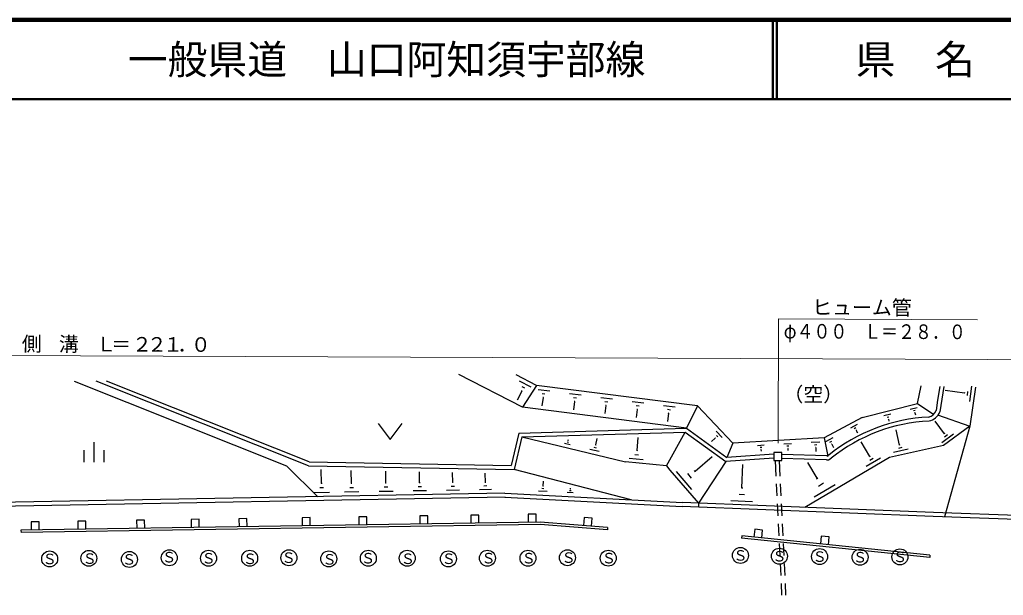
# Model space of a CAD drawing. Units: millimetres, scale not verified. Extents: x 40000 to 680000, y 20000 to 380000.
# Drawn here: x 203154 to 326692, y 307709 to 380000 of the extents above; entities that cross this region are included whole.
import ezdxf
from ezdxf.enums import TextEntityAlignment as Align

# ---------------------------------------------------------------- set-up
doc = ezdxf.new("R2010")
doc.units = ezdxf.units.MM
doc.header["$LTSCALE"] = 1000
for name, color, linetype, lineweight in [('M-BGD', 7, 'Continuous', 25), ('M-STR-HTXT', 7, 'Continuous', 13), ('M-STR-STRC', 7, 'Continuous', 25), ('M-TTL', 2, 'Continuous', 140), ('M-TTL-LINE', 7, 'Continuous', 50)]:
    doc.layers.add(name, color=color, linetype=linetype, lineweight=lineweight)
doc.layers.add('M-TTL-TXT', color=7, linetype='Continuous')
doc.styles.add('ＭＳ ゴシック', font='')
doc.styles.get('ＭＳ ゴシック').set_extended_font_data('MS Gothic')

msp = doc.modelspace()

# ---------------------------------------------------------------- linework, layer by layer
at = {"layer": 'M-BGD'}
for p, q in [((266297, 331321), (258303, 335445)), ((268079, 334056), (265504, 335387)), ((236723, 323912), (210050, 334551)), ((239417, 323973), (212764, 334602)), ((239517, 324473), (214056, 334622)), ((267378, 333855), (265935, 334596)), ((266607, 333705), (266246, 333885)), ((268079, 334056), (266297, 331321)), ((288280, 331497), (268079, 334056)), ((315933, 331805), (316373, 334019)), ((318706, 333949), (318446, 332237)), ((319207, 333939), (318727, 330734)), ((322702, 333960), (322433, 332047)), ((323193, 333830), (322504, 328973)), ((266206, 333364), (265625, 332232)), ((266256, 333334), (266166, 333384)), ((269721, 333345), (268269, 333525)), ((268890, 332564), (268750, 331522)), ((269121, 332974), (268760, 333024)), ((268930, 332554), (268840, 332564)), ((273668, 332845), (272205, 333025)), ((273067, 332475), (272696, 332525)), ((277604, 332346), (276151, 332526)), ((321801, 333109), (319408, 333449)), ((321811, 333169), (321791, 333049)), ((322212, 333299), (322152, 332819)), ((286889, 328713), (266297, 331321)), ((272826, 332064), (272697, 331022)), ((272867, 332054), (272776, 332064)), ((276763, 331564), (276633, 330523)), ((277003, 331975), (276642, 332025)), ((276813, 331554), (276723, 331564)), ((281540, 331846), (280088, 332026)), ((280939, 331475), (280579, 331525)), ((285476, 331346), (284024, 331526)), ((288280, 331497), (286889, 328713)), ((288280, 331497), (292728, 326821)), ((308972, 330061), (315933, 331805)), ((315883, 331274), (315001, 331054)), ((315933, 331805), (317946, 330434)), ((318446, 332237), (318256, 330915)), ((280699, 331065), (280569, 330023)), ((280749, 331055), (280659, 331065)), ((284645, 330565), (284505, 329523)), ((284875, 330976), (284515, 331026)), ((284685, 330555), (284595, 330565)), ((308972, 330061), (304206, 327485)), ((312568, 330452), (311697, 330232)), ((312308, 330102), (312087, 330052)), ((315612, 330934), (315392, 330874)), ((315602, 330643), (315542, 330633)), ((315572, 330643), (315643, 330373)), ((318407, 330374), (322504, 328973)), ((248179, 329293), (249682, 327290)), ((249682, 327290), (251184, 329294)), ((265837, 328086), (286889, 328713)), ((286889, 328713), (291988, 325008)), ((308352, 329159), (307511, 328698)), ((308172, 328738), (307961, 328618)), ((312288, 329821), (312238, 329801)), ((312268, 329811), (312328, 329561)), ((319289, 328010), (318137, 329572)), ((322504, 328973), (319189, 326538)), ((322504, 328973), (319312, 317574)), ((265837, 328086), (264866, 324009)), ((266238, 327595), (265257, 323499)), ((266238, 327595), (286729, 328212)), ((266238, 327595), (279248, 324484)), ((275512, 326616), (275692, 327398)), ((280690, 325917), (280850, 327539)), ((284376, 323965), (286729, 328212)), ((286729, 328212), (291838, 324498)), ((290515, 327462), (290054, 327021)), ((290545, 327442), (290495, 327492)), ((291376, 327522), (290615, 328313)), ((290855, 327592), (290665, 327792)), ((304206, 327485), (292728, 326821)), ((304206, 327485), (304637, 325182)), ((305298, 327506), (304376, 327005)), ((308232, 328438), (308172, 328408)), ((308202, 328428), (308372, 328108)), ((313661, 326577), (313229, 328489)), ((320451, 327961), (318979, 326879)), ((319329, 328040), (319239, 327970)), ((319679, 327850), (319319, 327580)), ((212496, 324426), (212495, 326930)), ((271586, 326826), (272287, 326656)), ((271896, 326976), (272077, 326936)), ((272017, 327176), (272057, 327166)), ((272037, 327166), (272067, 327286)), ((275282, 326306), (275572, 326236)), ((275472, 326626), (275542, 326606)), ((292728, 326821), (291988, 325008)), ((296655, 326552), (295803, 326502)), ((296344, 326271), (296134, 326261)), ((300070, 326743), (299128, 326693)), ((299739, 326443), (299499, 326433)), ((299659, 326152), (299609, 326152)), ((299639, 326152), (299649, 325882)), ((303645, 326955), (302543, 326884)), ((303255, 326594), (302974, 326584)), ((303165, 326263), (303105, 326263)), ((303135, 326263), (303165, 325773)), ((305097, 327045), (304867, 326915)), ((305168, 326725), (305107, 326684)), ((305137, 326705), (305368, 326274)), ((309925, 325123), (308843, 326966)), ((319189, 326538), (312399, 325034)), ((313961, 326266), (313510, 326166)), ((313711, 326597), (313601, 326567)), ((211244, 324426), (211244, 325928)), ((213748, 324426), (213748, 325929)), ((274771, 326065), (275913, 325795)), ((279689, 324945), (281472, 324765)), ((280410, 325406), (280861, 325366)), ((280630, 325927), (280740, 325917)), ((287972, 323305), (290125, 325148)), ((297867, 324930), (291838, 324498)), ((297867, 325431), (291988, 325008)), ((296284, 326021), (296234, 326011)), ((296254, 326011), (296264, 325821)), ((297867, 325651), (297857, 324649)), ((298868, 325631), (297867, 325651)), ((298858, 324630), (298868, 325631)), ((304507, 325232), (298868, 325401)), ((312399, 325034), (301744, 318751)), ((304507, 325232), (304637, 325182)), ((304637, 325182), (304777, 325332)), ((304737, 324721), (305088, 324942)), ((311247, 324933), (309455, 323881)), ((309985, 325163), (309865, 325093)), ((314722, 326056), (312910, 325665)), ((236723, 323912), (240620, 320087)), ((239417, 323973), (265257, 323499)), ((239517, 324473), (264866, 324009)), ((284376, 323965), (279248, 324484)), ((284376, 323965), (284827, 323444)), ((291838, 324498), (288414, 319269)), ((293872, 321193), (293991, 324158)), ((297857, 324649), (298858, 324630)), ((298162, 322691), (298067, 324639)), ((298663, 322691), (298568, 324640)), ((304487, 324731), (298858, 324900)), ((303326, 322407), (302154, 324380)), ((304487, 324731), (304737, 324721)), ((310366, 324903), (309915, 324633)), ((241081, 321770), (241040, 323492)), ((244836, 321771), (244806, 323373)), ((249153, 321802), (249123, 323294)), ((253389, 321833), (253369, 323215)), ((257556, 321864), (257525, 323146)), ((261642, 321895), (261622, 323067)), ((279951, 319697), (265257, 323499)), ((284827, 323444), (288414, 319269)), ((287592, 321001), (285639, 323264)), ((287542, 322433), (287051, 323004)), ((288032, 323225), (287912, 323375)), ((303246, 322357), (303406, 322458)), ((241141, 321770), (241020, 321770)), ((245077, 321220), (244616, 321220)), ((244886, 321771), (244776, 321771)), ((249383, 321281), (248943, 321271)), ((249203, 321802), (249093, 321802)), ((253610, 321332), (253189, 321332)), ((253440, 321833), (253339, 321833)), ((257766, 321394), (257366, 321383)), ((257606, 321864), (257506, 321864)), ((261843, 321445), (261462, 321435)), ((261692, 321895), (261592, 321895)), ((268923, 321427), (268853, 321427)), ((268883, 321427), (268923, 322048)), ((293792, 321203), (293962, 321193)), ((298285, 320194), (298211, 321692)), ((298785, 320194), (298712, 321693)), ((302956, 320064), (305570, 321617)), ((303466, 321426), (304127, 321817)), ((264106, 320524), (198616, 319314)), ((264116, 320023), (198616, 318814)), ((242052, 320638), (240139, 320598)), ((241331, 321199), (240850, 321189)), ((245768, 320689), (243935, 320649)), ((250055, 320760), (248292, 320730)), ((254251, 320842), (252568, 320811)), ((258377, 320923), (256765, 320893)), ((262424, 320994), (260891, 320964)), ((264086, 320023), (286371, 318847)), ((264106, 320524), (286391, 319348)), ((269394, 320746), (268313, 320806)), ((269004, 321096), (268733, 321106)), ((272679, 320576), (271928, 320616)), ((272409, 320817), (272219, 320827)), ((272349, 321047), (272299, 321047)), ((272329, 321047), (272329, 321167)), ((293501, 320392), (294182, 320362)), ((317890, 317624), (286371, 318847)), ((317909, 318125), (286391, 319348)), ((288414, 319269), (288394, 318768)), ((292450, 319620), (295174, 319511)), ((298407, 317697), (298333, 319195)), ((298907, 317697), (298834, 319196)), ((246750, 317575), (245749, 317564)), ((245749, 317564), (245759, 316563)), ((246761, 316573), (246750, 317575)), ((254402, 317697), (253401, 317677)), ((253401, 317677), (253411, 316675)), ((254412, 316695), (254402, 317697)), ((260822, 317789), (259820, 317779)), ((259820, 317779), (259831, 316777)), ((260832, 316787), (260822, 317789)), ((268003, 317901), (267001, 317891)), ((267001, 317891), (267012, 316889)), ((268013, 316899), (268003, 317901)), ((344551, 316650), (317890, 317624)), ((344270, 317160), (317909, 318125)), ((268524, 316910), (203314, 315910)), ((268514, 316609), (203324, 315610)), ((205607, 316943), (204606, 316932)), ((204606, 316932), (204616, 315931)), ((205618, 315941), (205607, 316943)), ((211446, 317034), (210445, 317024)), ((210445, 317024), (210465, 316022)), ((211467, 316033), (211446, 317034)), ((218848, 317146), (217846, 317136)), ((217846, 317136), (217856, 316135)), ((218858, 316145), (218848, 317146)), ((225678, 317259), (224677, 317238)), ((224677, 317238), (224697, 316237)), ((225698, 316257), (225678, 317259)), ((231697, 317350), (230696, 317330)), ((230696, 317330), (230716, 316328)), ((231718, 316349), (231697, 317350)), ((239630, 317473), (238628, 317452)), ((238628, 317452), (238638, 316451)), ((239640, 316471), (239630, 317473)), ((276967, 315930), (268514, 316609)), ((276997, 316231), (268524, 316910)), ((274042, 317472), (273962, 316470)), ((275034, 317392), (274042, 317472)), ((274954, 316391), (275034, 317392)), ((298529, 315200), (298456, 316698)), ((299030, 315200), (298956, 316699)), ((203314, 315910), (203324, 315610)), ((276997, 316231), (276967, 315930)), ((293853, 315174), (293823, 314873)), ((317480, 312766), (293853, 315174)), ((295476, 316016), (295376, 315014)), ((296467, 315906), (295476, 316016)), ((296367, 314914), (296467, 315906)), ((303829, 315156), (303729, 314165)), ((304820, 315057), (303829, 315156)), ((304720, 314065), (304820, 315057)), ((317480, 312466), (293823, 314873)), ((298651, 312703), (298578, 314201)), ((299152, 312703), (299078, 314202)), ((317480, 312766), (317480, 312466)), ((298773, 310206), (298700, 311704)), ((299274, 310206), (299200, 311704)), ((298895, 307709), (298822, 309207)), ((299396, 307709), (299323, 309207))]:
    msp.add_line(p, q, dxfattribs=at)
for centre, radius, start, end in [((318373, 308420), 21693, 92.79575, 128.81058), ((317034, 331365), 1292, 282.32372, 339.60999), ((317034, 331365), 1793, 280.88212, 339.60999), ((318373, 308420), 21192, 92.6928, 128.81058)]:
    msp.add_arc(centre, radius, start, end, dxfattribs=at)
at = {"layer": 'M-STR-HTXT'}
for p, q in [((298463, 342437), (298397, 326803)), ((298463, 342437), (323441, 342323)), ((106520, 338228), (324715, 337316)), ((324715, 337316), (328430, 337297))]:
    msp.add_line(p, q, dxfattribs=at)
at = {"layer": 'M-STR-STRC'}
for centre in [(206921, 312276), (211838, 312357), (216936, 312218), (221944, 312420), (226881, 312361), (232039, 312363), (236967, 312424), (241975, 312285), (246942, 312367), (251830, 312368), (256998, 312289), (261895, 312371), (266993, 312372), (271950, 312434), (277078, 312375), (293674, 312720), (298571, 312621), (303619, 312572), (308697, 312494), (313704, 312535)]:
    msp.add_circle(centre, 1002, dxfattribs=at)
at = {"layer": 'M-TTL'}
msp.add_line((680000, 380000), (40000, 380000), dxfattribs=at)
at = {"layer": 'M-TTL-LINE'}
for p, q in [((297750, 380000), (297750, 370000)), ((298250, 380000), (298250, 370000)), ((40000, 370000), (680000, 370000))]:
    msp.add_line(p, q, dxfattribs=at)

# ---------------------------------------------------------------- texts
at = {"layer": 'M-BGD', "style": 'ＭＳ ゴシック'}
msp.add_text('（空）', height=1833, rotation=0.016, dxfattribs=at).set_placement((299075, 331485), align=Align.BOTTOM_LEFT)
at = {"layer": 'M-STR-HTXT', "style": 'ＭＳ ゴシック'}
for s, p in [('ヒューム管', (302679, 342418)), ('側', (203418, 337824)), ('溝', (208066, 337805)), ('Ｌ', (212763, 337787)), ('２', (217270, 337768)), ('２', (219143, 337758)), ('１', (221166, 337749)), ('０', (224641, 337740)), ('＝', (214636, 337777)), ('．', (222948, 337739))]:
    msp.add_text(s, height=1833, rotation=359.759, dxfattribs=at).set_placement(p, align=Align.BOTTOM_LEFT)
at = {"layer": 'M-STR-HTXT', "style": 'ＭＳ ゴシック', "width": 0.85}
msp.add_text('φ４００\u3000Ｌ＝２８．０', height=1833, rotation=359.759, dxfattribs=at).set_placement((299105, 339422), align=Align.BOTTOM_LEFT)
at = {"layer": 'M-STR-STRC', "style": 'ＭＳ ゴシック'}
for p in [(206921, 312276), (211944, 312321), (216895, 312220), (221919, 312501), (226881, 312361), (232081, 312297), (236932, 312438), (242065, 312229), (246899, 312371), (251908, 312302), (257041, 312303), (262033, 312375), (267078, 312376), (272087, 312448), (277149, 312379), (293674, 312720), (298571, 312621), (303619, 312572), (308697, 312494), (313704, 312535)]:
    msp.add_text('Ｓ', height=1320, rotation=0.016, dxfattribs=at).set_placement(p, align=Align.MIDDLE_CENTER)
at = {"layer": 'M-TTL-TXT', "style": 'ＭＳ ゴシック'}
msp.add_text('一般県道\u3000山口阿知須宇部線', height=3666, dxfattribs=at).set_placement((216734, 375000), align=Align.MIDDLE_LEFT)
msp.add_text('県\u3000名', height=3666, dxfattribs=at).set_placement((315625, 375000), align=Align.MIDDLE_CENTER)

doc.saveas('drawing.dxf')
